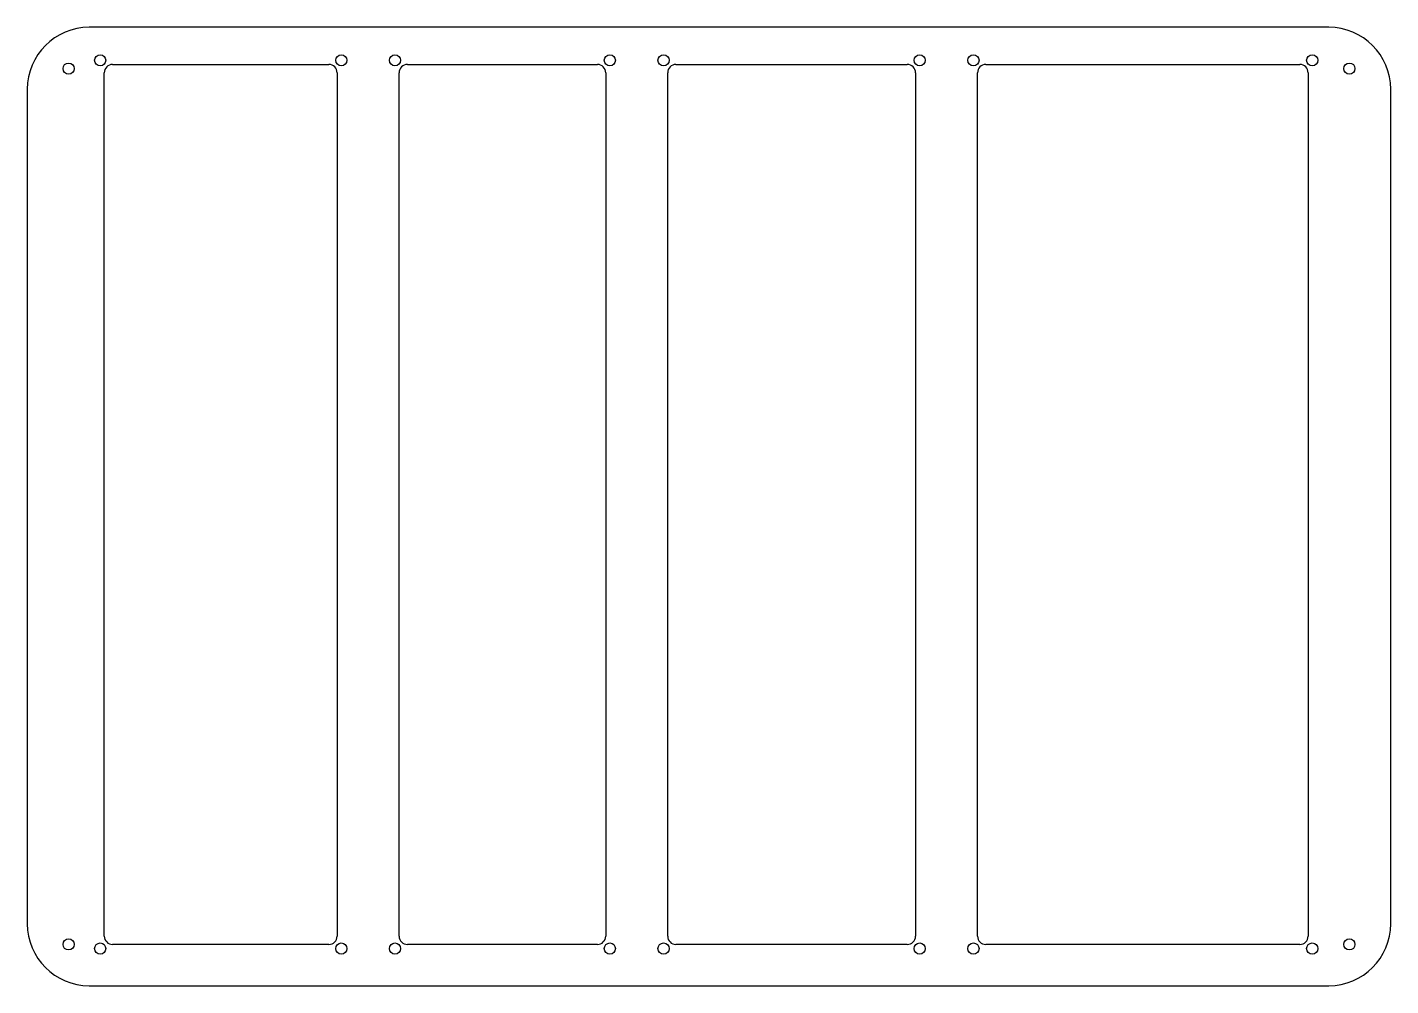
# Model space of a CAD drawing. Header units: millimetres. Extents: x -165 to 165, y -116 to 116.
import ezdxf

# ---------------------------------------------------------------- set-up
doc = ezdxf.new("R2010")
doc.units = ezdxf.units.MM

msp = doc.modelspace()

# ---------------------------------------------------------------- linework, layer by layer
for p, q in [((150, 116), (-150, 116)), ((-144.35, 107), (-92, 107)), ((-73, 107), (-27, 107)), ((-8, 107), (48, 107)), ((67, 107), (143, 107)), ((-146.35, -104), (-146.35, 105)), ((-90, 105), (-90, -104)), ((-75, -104), (-75, 105)), ((-25, 105), (-25, -104)), ((-10, -104), (-10, 105)), ((50, 105), (50, -104)), ((65, -104), (65, 105)), ((145, 105), (145, -104)), ((-165, 101), (-165, -101)), ((165, -101), (165, 101)), ((-92, -106), (-144.35, -106)), ((-27, -106), (-73, -106)), ((48, -106), (-8, -106)), ((143, -106), (67, -106)), ((-150, -116), (150, -116))]:
    msp.add_line(p, q)
for centre in [(-147.35, 108), (-89, 108), (-76, 108), (-24, 108), (-11, 108), (51, 108), (64, 108), (146, 108), (-155, 106), (155, 106), (-155, -106), (155, -106), (-147.35, -107), (-89, -107), (-76, -107), (-24, -107), (-11, -107), (51, -107), (64, -107), (146, -107)]:
    msp.add_circle(centre, 1.35)
for centre, radius, start, end in [((-150, 101), 15, 90, 180), ((150, 101), 15, 0, 90), ((-144.35, 105), 2, 90, 180), ((-92, 105), 2, 0, 90), ((-73, 105), 2, 90, 180), ((-27, 105), 2, 0, 90), ((-8, 105), 2, 90, 180), ((48, 105), 2, 0, 90), ((67, 105), 2, 90, 180), ((143, 105), 2, 0, 90), ((-150, -101), 15, 180, 270), ((150, -101), 15, 270, 0), ((-144.35, -104), 2, 180, 270), ((-92, -104), 2, 270, 0), ((-73, -104), 2, 180, 270), ((-27, -104), 2, 270, 0), ((-8, -104), 2, 180, 270), ((48, -104), 2, 270, 0), ((67, -104), 2, 180, 270), ((143, -104), 2, 270, 0)]:
    msp.add_arc(centre, radius, start, end)

doc.saveas('drawing.dxf')
